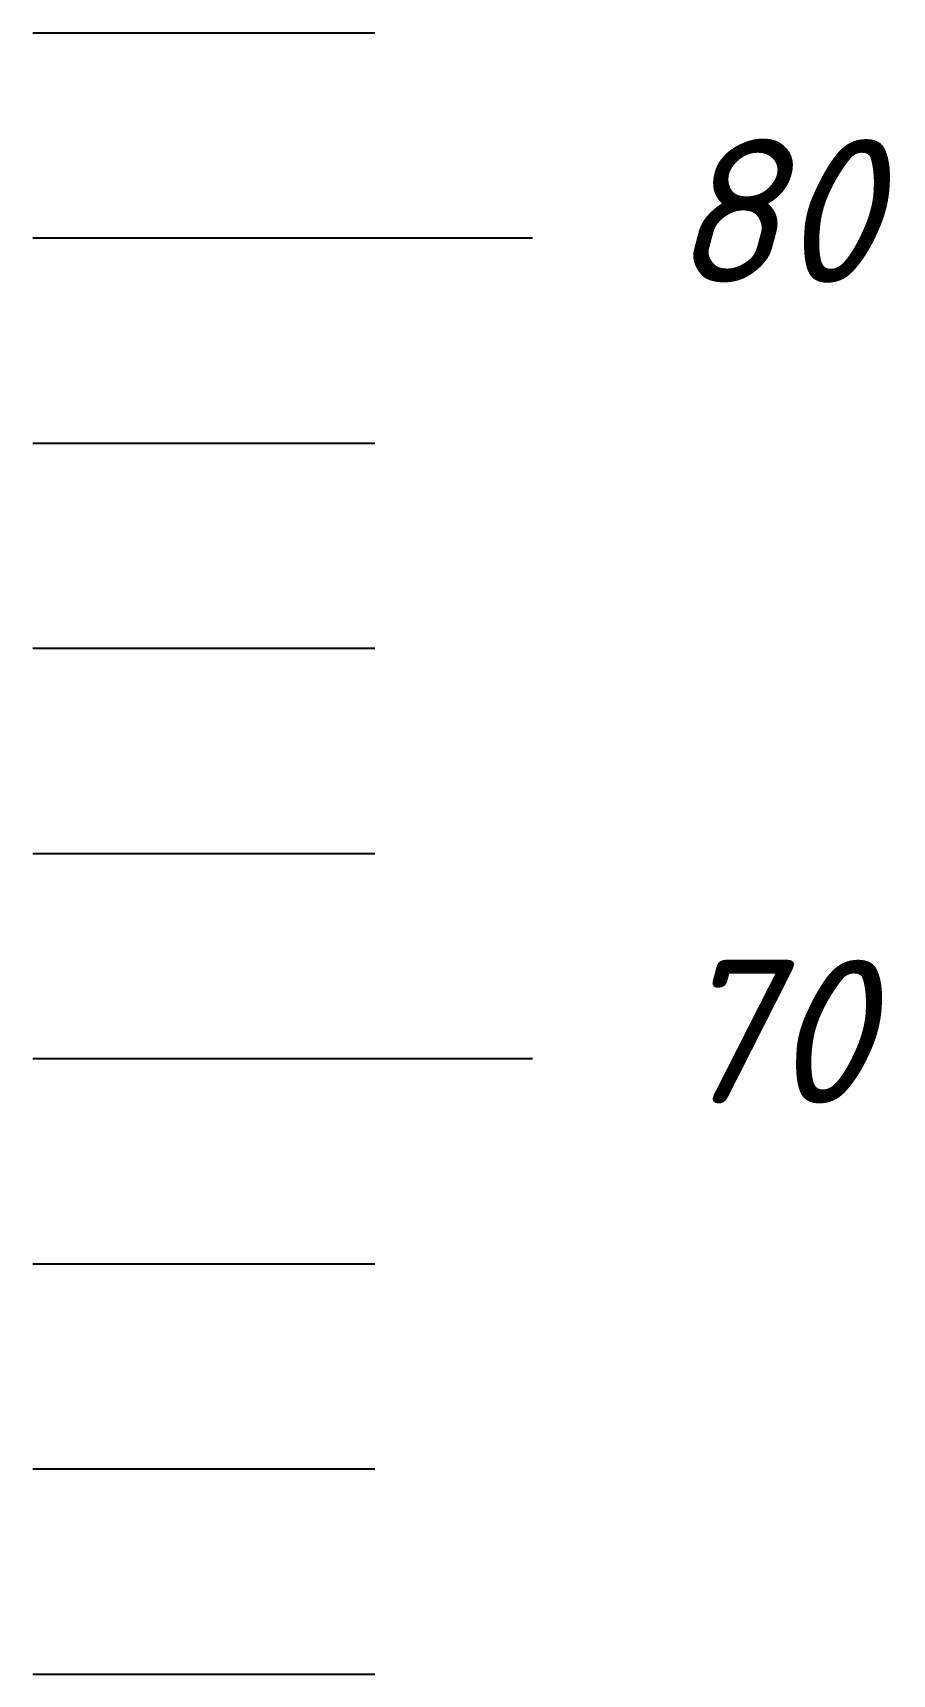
# Model space of a CAD drawing. Header units: millimetres. Extents: x 532 to 1373, y -49 to 545.
# Drawn here: x 1062.27 to 1083.22, y 335.87 to 375.87 of the extents above; entities that cross this region are included whole.
import ezdxf

# ---------------------------------------------------------------- set-up
doc = ezdxf.new("R2010")
doc.units = ezdxf.units.MM
doc.styles.add('PDF ISOCPEUR Italic', font='isocpeui.ttf')

msp = doc.modelspace()

# ---------------------------------------------------------------- linework, layer by layer
for p, q in [((1062.273, 375.873), (1070.606, 375.873)), ((1062.273, 370.873), (1074.45, 370.873)), ((1062.273, 365.873), (1070.606, 365.873)), ((1062.273, 360.873), (1070.606, 360.873)), ((1062.273, 355.873), (1070.606, 355.873)), ((1062.273, 350.873), (1074.45, 350.873)), ((1062.273, 345.873), (1070.606, 345.873)), ((1062.273, 340.873), (1070.606, 340.873)), ((1062.273, 335.873), (1070.606, 335.873))]:
    msp.add_line(p, q)

# ---------------------------------------------------------------- texts
at = {"style": 'PDF ISOCPEUR Italic'}
for s, p in [('80', (1077.794, 369.783)), ('70', (1077.794, 349.783))]:
    msp.add_text(s, height=3.5, dxfattribs=at).set_placement(p)

doc.saveas('drawing.dxf')
